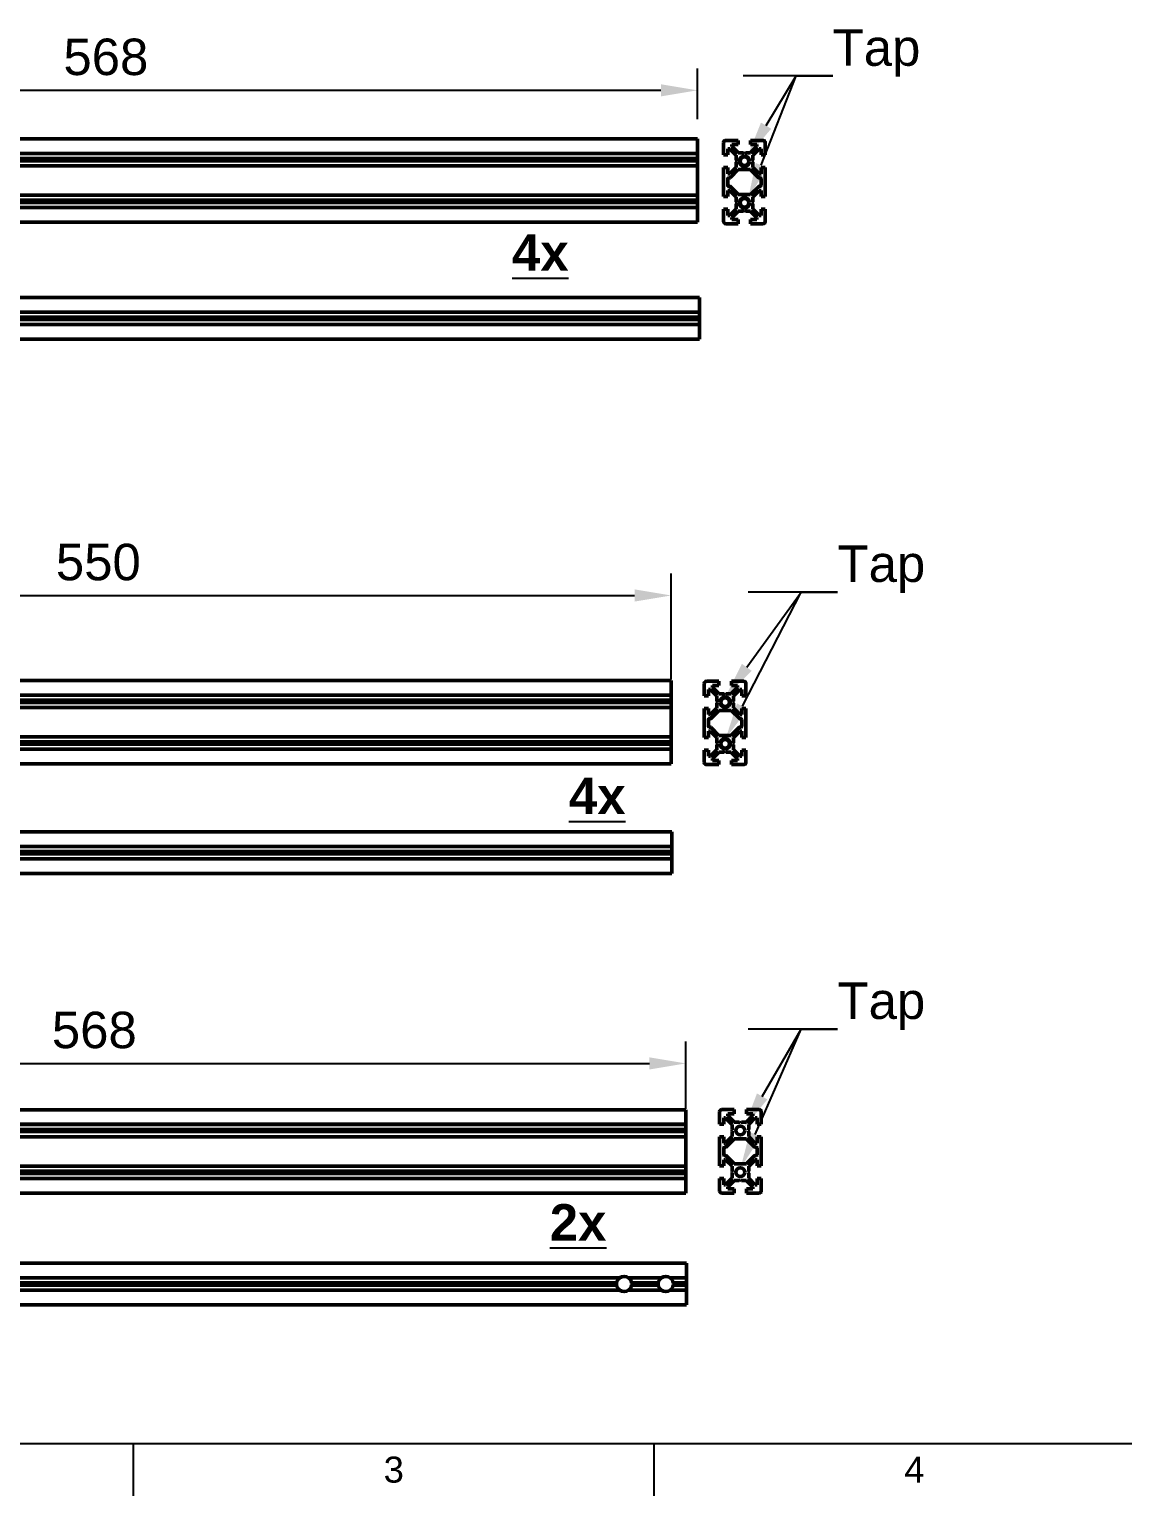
# Model space of a CAD drawing. Header units: millimetres. Extents: x 0 to 420, y 0 to 297.
# Drawn here: x 105 to 210, y 5 to 145.7 of the extents above; entities that cross this region are included whole.
import ezdxf
from ezdxf import colors
from ezdxf.entities.mleader import LeaderData, LeaderLine
from ezdxf.enums import TextEntityAlignment as Align
from ezdxf.math import Vec2, Vec3

# ---------------------------------------------------------------- set-up
doc = ezdxf.new("R2010")
doc.units = ezdxf.units.MM
doc.header["$LTSCALE"] = 0.75
for name, color, linetype, lineweight in [('BORDER', 7, 'Continuous', 25), ('FD_Dimensions', 7, 'Continuous', 25), ('Leaders', 7, 'Continuous', 25), ('Notes', 7, 'Continuous', 25), ('Visible', 7, 'Continuous', 50)]:
    doc.layers.add(name, color=color, linetype=linetype, lineweight=lineweight)
doc.styles.add('FusionTitle', font='arial.ttf')
doc.styles.get("Standard").update_dxf_attribs({"font": 'arial.ttf'})
doc.dimstyles.new('Dim-ISO-25', dxfattribs={"dimtxt": 3.5, "dimasz": 3.5, "dimexe": 2.1, "dimexo": 2.1, "dimgap": 1.4, "dimtad": 1, "dimzin": 12, "dimdsep": 46, "dimtxsty": 'Standard', "dimcen": 0, "dimazin": 3, "dimtp": 0.1, "dimtm": 0.1, "dimtfac": 0.714286, "dimtmove": 0, "dimatfit": 3, "dimfxl": 1, "dimtzin": 12, "dimarcsym": 0})

# ---------------------------------------------------------------- blocks, each defined once
blk = doc.blocks.new('ISO_A3_SHEET')
at = {"layer": 'BORDER'}
for p, q in [((20, 10), (410, 10)), ((115, 5), (115, 10)), ((165, 5), (165, 10))]:
    blk.add_line(p, q, dxfattribs=at)
at = {"layer": 'BORDER', "style": 'FusionTitle'}
for s, p in [('3', (140, 7.5)), ('4', (190, 7.5))]:
    blk.add_text(s, height=2.5, dxfattribs=at).set_placement(p, align=Align.MIDDLE)
blk = doc.blocks.new('*D87')
at = {"layer": 'Defpoints', "color": 0, "transparency": 16777216}
for p in [(169.153471, 139.866048), (55.553471, 135.012179), (169.153471, 135.012179)]:
    blk.add_point(p, dxfattribs=at)
at = {"layer": 'FD_Dimensions', "color": 0, "lineweight": -2, "transparency": 16777216}
for p, q in [((55.553471, 137.112179), (55.553471, 141.966048)), ((169.153471, 137.112179), (169.153471, 141.966048)), ((59.053471, 139.866048), (165.653471, 139.866048))]:
    blk.add_line(p, q, dxfattribs=at)
at = {"layer": 'FD_Dimensions', "color": 0, "transparency": 16777216}
for points in [[(59.053471, 140.449382), (59.053471, 139.282715), (55.553471, 139.866048)], [(165.653471, 140.449382), (165.653471, 139.282715), (169.153471, 139.866048)]]:
    blk.add_solid(points, dxfattribs=at)
at = {"layer": 'FD_Dimensions', "color": 0, "transparency": 16777216, "insert": (112.353471, 143.053054), "char_height": 3.5, "attachment_point": 5}
blk.add_mtext('568', dxfattribs=at)
blk = doc.blocks.new('*D89')
at = {"layer": 'Defpoints', "color": 0, "transparency": 16777216}
for p in [(166.629501, 91.388725), (56.629501, 81.228328), (166.629501, 81.228328)]:
    blk.add_point(p, dxfattribs=at)
at = {"layer": 'FD_Dimensions', "color": 0, "lineweight": -2, "transparency": 16777216}
for p, q in [((56.629501, 83.328328), (56.629501, 93.488725)), ((166.629501, 83.328328), (166.629501, 93.488725)), ((60.129501, 91.388725), (163.129501, 91.388725))]:
    blk.add_line(p, q, dxfattribs=at)
at = {"layer": 'FD_Dimensions', "color": 0, "transparency": 16777216}
for points in [[(60.129501, 91.972059), (60.129501, 90.805392), (56.629501, 91.388725)], [(163.129501, 91.972059), (163.129501, 90.805392), (166.629501, 91.388725)]]:
    blk.add_solid(points, dxfattribs=at)
at = {"layer": 'FD_Dimensions', "color": 0, "transparency": 16777216, "insert": (111.629501, 94.575731), "char_height": 3.5, "attachment_point": 5}
blk.add_mtext('550', dxfattribs=at)
blk = doc.blocks.new('*D94')
at = {"layer": 'Defpoints', "color": 0, "transparency": 16777216}
for p in [(168.042894, 46.482064), (54.442894, 40.036969), (168.042894, 40.036969)]:
    blk.add_point(p, dxfattribs=at)
at = {"layer": 'FD_Dimensions', "color": 0, "lineweight": -2, "transparency": 16777216}
for p, q in [((54.442894, 42.136969), (54.442894, 48.582064)), ((168.042894, 42.136969), (168.042894, 48.582064)), ((57.942894, 46.482064), (164.542894, 46.482064))]:
    blk.add_line(p, q, dxfattribs=at)
at = {"layer": 'FD_Dimensions', "color": 0, "transparency": 16777216}
for points in [[(57.942894, 47.065397), (57.942894, 45.898731), (54.442894, 46.482064)], [(164.542894, 47.065397), (164.542894, 45.898731), (168.042894, 46.482064)]]:
    blk.add_solid(points, dxfattribs=at)
at = {"layer": 'FD_Dimensions', "color": 0, "transparency": 16777216, "insert": (111.242894, 49.669069), "char_height": 3.5, "attachment_point": 5}
blk.add_mtext('568', dxfattribs=at)

msp = doc.modelspace()

# ---------------------------------------------------------------- linework, layer by layer
at = {"layer": 'Visible'}
for p, q in [((55.553471, 135.212179), (169.153471, 135.212179)), ((169.153471, 135.012179), (169.153471, 135.212179)), ((55.553471, 133.812179), (169.153471, 133.812179)), ((55.553471, 133.800047), (169.153471, 133.800047)), ((169.153471, 135.012179), (169.153471, 133.812179)), ((169.153471, 133.812179), (169.153471, 133.800047)), ((169.153471, 133.800047), (169.153471, 133.316102)), ((55.553471, 133.316102), (169.153471, 133.316102)), ((55.553471, 133.212179), (169.153471, 133.212179)), ((55.553471, 133.108256), (169.153471, 133.108256)), ((55.553471, 132.624311), (169.153471, 132.624311)), ((55.553471, 132.612179), (169.153471, 132.612179)), ((169.153471, 133.316102), (169.153471, 133.212179)), ((169.153471, 133.212179), (169.153471, 133.108256)), ((169.153471, 133.108256), (169.153471, 132.624311)), ((169.153471, 132.624311), (169.153471, 132.612179)), ((169.153471, 132.612179), (169.153471, 129.812179)), ((55.553471, 129.812179), (169.153471, 129.812179)), ((55.553471, 129.800047), (169.153471, 129.800047)), ((169.153471, 129.812179), (169.153471, 129.800047)), ((169.153471, 129.800047), (169.153471, 129.316102)), ((55.553471, 129.316102), (169.153471, 129.316102)), ((55.553471, 129.212179), (169.153471, 129.212179)), ((55.553471, 129.108256), (169.153471, 129.108256)), ((55.553471, 128.624311), (169.153471, 128.624311)), ((55.553471, 128.612179), (169.153471, 128.612179)), ((169.153471, 129.316102), (169.153471, 129.212179)), ((169.153471, 129.212179), (169.153471, 129.108256)), ((169.153471, 129.108256), (169.153471, 128.624311)), ((169.153471, 128.624311), (169.153471, 128.612179)), ((169.153471, 128.612179), (169.153471, 127.412179)), ((55.553471, 127.212179), (169.153471, 127.212179)), ((169.153471, 127.212179), (169.153471, 127.412179)), ((56.629501, 83.228328), (166.629501, 83.228328)), ((166.629501, 83.028328), (166.629501, 83.228328)), ((166.629501, 83.028328), (166.629501, 81.828328)), ((56.629501, 81.828328), (166.629501, 81.828328)), ((56.629501, 81.816196), (166.629501, 81.816196)), ((166.629501, 81.828328), (166.629501, 81.816196)), ((166.629501, 81.816196), (166.629501, 81.332251)), ((56.629501, 81.332251), (166.629501, 81.332251)), ((56.629501, 81.228328), (166.629501, 81.228328)), ((56.629501, 81.124405), (166.629501, 81.124405)), ((56.629501, 80.64046), (166.629501, 80.64046)), ((56.629501, 80.628328), (166.629501, 80.628328)), ((166.629501, 81.332251), (166.629501, 81.228328)), ((166.629501, 81.228328), (166.629501, 81.124405)), ((166.629501, 81.124405), (166.629501, 80.64046)), ((166.629501, 80.64046), (166.629501, 80.628328)), ((166.629501, 80.628328), (166.629501, 77.828328)), ((56.629501, 77.828328), (166.629501, 77.828328)), ((56.629501, 77.816196), (166.629501, 77.816196)), ((166.629501, 77.828328), (166.629501, 77.816196)), ((166.629501, 77.816196), (166.629501, 77.332251)), ((56.629501, 77.332251), (166.629501, 77.332251)), ((56.629501, 77.228328), (166.629501, 77.228328)), ((56.629501, 77.124405), (166.629501, 77.124405)), ((56.629501, 76.64046), (166.629501, 76.64046)), ((56.629501, 76.628328), (166.629501, 76.628328)), ((166.629501, 77.332251), (166.629501, 77.228328)), ((166.629501, 77.228328), (166.629501, 77.124405)), ((166.629501, 77.124405), (166.629501, 76.64046)), ((166.629501, 76.64046), (166.629501, 76.628328)), ((166.629501, 76.628328), (166.629501, 75.428328)), ((56.629501, 75.228328), (166.629501, 75.228328)), ((166.629501, 75.228328), (166.629501, 75.428328)), ((54.442894, 42.036969), (168.042894, 42.036969)), ((168.042894, 41.836969), (168.042894, 42.036969)), ((168.042894, 41.836969), (168.042894, 40.636969)), ((54.442894, 40.636969), (168.042894, 40.636969)), ((54.442894, 40.624837), (168.042894, 40.624837)), ((54.442894, 40.140892), (168.042894, 40.140892)), ((54.442894, 40.036969), (168.042894, 40.036969)), ((54.442894, 39.933045), (168.042894, 39.933045)), ((54.442894, 39.449101), (168.042894, 39.449101)), ((54.442894, 39.436969), (168.042894, 39.436969)), ((168.042894, 40.636969), (168.042894, 40.624837)), ((168.042894, 40.624837), (168.042894, 40.140892)), ((168.042894, 40.140892), (168.042894, 40.036969)), ((168.042894, 40.036969), (168.042894, 39.933045)), ((168.042894, 39.933045), (168.042894, 39.449101)), ((168.042894, 39.449101), (168.042894, 39.436969)), ((168.042894, 39.436969), (168.042894, 36.636969)), ((54.442894, 36.636969), (168.042894, 36.636969)), ((54.442894, 36.624837), (168.042894, 36.624837)), ((168.042894, 36.636969), (168.042894, 36.624837)), ((168.042894, 36.624837), (168.042894, 36.140892)), ((54.442894, 36.140892), (168.042894, 36.140892)), ((54.442894, 36.036969), (168.042894, 36.036969)), ((54.442894, 35.933045), (168.042894, 35.933045)), ((54.442894, 35.449101), (168.042894, 35.449101)), ((54.442894, 35.436969), (168.042894, 35.436969)), ((168.042894, 36.140892), (168.042894, 36.036969)), ((168.042894, 36.036969), (168.042894, 35.933045)), ((168.042894, 35.933045), (168.042894, 35.449101)), ((168.042894, 35.449101), (168.042894, 35.436969)), ((168.042894, 35.436969), (168.042894, 34.236969)), ((54.442894, 34.036969), (168.042894, 34.036969)), ((168.042894, 34.036969), (168.042894, 34.236969))]:
    msp.add_line(p, q, dxfattribs=at)
at = {"layer": 'Visible', "extrusion": (1, -2e-16, 0)}
for p, q in [((171.673459, 133.66023), (171.673459, 134.86023)), ((171.873459, 135.06023), (173.073459, 135.06023)), ((172.073459, 134.26023), (172.073459, 133.66023)), ((172.261327, 134.26023), (172.073459, 134.26023)), ((172.873459, 133.648098), (172.261327, 134.26023)), ((172.473459, 134.66023), (172.473459, 134.472362)), ((173.073459, 134.66023), (172.473459, 134.66023)), ((172.473459, 134.472362), (173.085591, 133.86023)), ((173.073459, 135.06023), (173.073459, 134.66023)), ((173.085591, 133.86023), (173.569536, 133.86023)), ((173.569536, 133.86023), (173.673459, 133.80023)), ((173.673459, 133.80023), (173.777382, 133.86023)), ((173.777382, 133.86023), (174.261327, 133.86023)), ((174.261327, 133.86023), (174.873459, 134.472362)), ((174.273459, 135.06023), (175.473459, 135.06023)), ((174.273459, 134.66023), (174.273459, 135.06023)), ((174.873459, 134.66023), (174.273459, 134.66023)), ((175.085591, 134.26023), (174.473459, 133.648098)), ((174.873459, 134.472362), (174.873459, 134.66023)), ((175.273459, 134.26023), (175.085591, 134.26023)), ((175.273459, 133.66023), (175.273459, 134.26023)), ((175.673459, 134.86023), (175.673459, 133.66023)), ((172.073459, 133.66023), (171.673459, 133.66023)), ((171.673459, 132.46023), (172.073459, 132.46023)), ((171.673459, 129.66023), (171.673459, 132.46023)), ((172.073459, 132.46023), (172.073459, 131.86023)), ((172.261327, 131.86023), (172.873459, 132.472362)), ((172.873459, 133.164153), (172.873459, 133.648098)), ((172.933459, 133.06023), (172.873459, 133.164153)), ((172.873459, 132.956307), (172.933459, 133.06023)), ((172.873459, 132.472362), (172.873459, 132.956307)), ((174.473459, 133.164153), (174.413459, 133.06023)), ((174.413459, 133.06023), (174.473459, 132.956307)), ((174.473459, 133.648098), (174.473459, 133.164153)), ((174.473459, 132.956307), (174.473459, 132.472362)), ((174.473459, 132.472362), (175.085591, 131.86023)), ((175.673459, 133.66023), (175.273459, 133.66023)), ((175.273459, 132.46023), (175.673459, 132.46023)), ((175.273459, 131.86023), (175.273459, 132.46023)), ((175.673459, 132.46023), (175.673459, 129.66023)), ((172.073459, 131.86023), (172.261327, 131.86023)), ((172.073459, 130.72023), (172.073459, 131.40023)), ((172.133459, 131.46023), (172.260738, 131.46023)), ((172.303165, 131.477804), (173.085591, 132.26023)), ((173.085591, 132.26023), (174.261327, 132.26023)), ((174.261327, 132.26023), (175.043753, 131.477804)), ((175.085591, 131.86023), (175.273459, 131.86023)), ((175.08618, 131.46023), (175.213459, 131.46023)), ((175.273459, 131.40023), (175.273459, 130.72023)), ((172.073459, 129.66023), (171.673459, 129.66023)), ((172.073459, 130.26023), (172.073459, 129.66023)), ((172.261327, 130.26023), (172.073459, 130.26023)), ((172.260738, 130.66023), (172.133459, 130.66023)), ((172.873459, 129.648098), (172.261327, 130.26023)), ((173.085591, 129.86023), (172.303165, 130.642657)), ((172.873459, 129.164153), (172.873459, 129.648098)), ((174.261327, 129.86023), (173.085591, 129.86023)), ((175.043753, 130.642657), (174.261327, 129.86023)), ((175.085591, 130.26023), (174.473459, 129.648098)), ((174.473459, 129.648098), (174.473459, 129.164153)), ((175.273459, 130.26023), (175.085591, 130.26023)), ((175.213459, 130.66023), (175.08618, 130.66023)), ((175.273459, 129.66023), (175.273459, 130.26023)), ((175.673459, 129.66023), (175.273459, 129.66023)), ((171.673459, 128.46023), (172.073459, 128.46023)), ((171.673459, 127.26023), (171.673459, 128.46023)), ((172.073459, 128.46023), (172.073459, 127.86023)), ((172.261327, 127.86023), (172.873459, 128.472362)), ((173.085591, 128.26023), (172.473459, 127.648098)), ((172.933459, 129.06023), (172.873459, 129.164153)), ((172.873459, 128.956307), (172.933459, 129.06023)), ((172.873459, 128.472362), (172.873459, 128.956307)), ((173.569536, 128.26023), (173.085591, 128.26023)), ((173.673459, 128.32023), (173.569536, 128.26023)), ((173.777382, 128.26023), (173.673459, 128.32023)), ((174.261327, 128.26023), (173.777382, 128.26023)), ((174.873459, 127.648098), (174.261327, 128.26023)), ((174.473459, 129.164153), (174.413459, 129.06023)), ((174.413459, 129.06023), (174.473459, 128.956307)), ((174.473459, 128.956307), (174.473459, 128.472362)), ((174.473459, 128.472362), (175.085591, 127.86023)), ((175.273459, 128.46023), (175.673459, 128.46023)), ((175.273459, 127.86023), (175.273459, 128.46023)), ((175.673459, 128.46023), (175.673459, 127.26023)), ((173.073459, 127.06023), (171.873459, 127.06023)), ((172.073459, 127.86023), (172.261327, 127.86023)), ((172.473459, 127.648098), (172.473459, 127.46023)), ((172.473459, 127.46023), (173.073459, 127.46023)), ((173.073459, 127.46023), (173.073459, 127.06023)), ((174.273459, 127.46023), (174.873459, 127.46023)), ((174.273459, 127.06023), (174.273459, 127.46023)), ((175.473459, 127.06023), (174.273459, 127.06023)), ((174.873459, 127.46023), (174.873459, 127.648098)), ((175.085591, 127.86023), (175.273459, 127.86023)), ((171.283377, 40.643675), (171.283377, 41.843675)), ((171.483377, 42.043675), (172.683377, 42.043675)), ((171.683377, 41.243675), (171.683377, 40.643675)), ((171.871245, 41.243675), (171.683377, 41.243675)), ((172.483377, 40.631543), (171.871245, 41.243675)), ((172.083377, 41.643675), (172.083377, 41.455807)), ((172.683377, 41.643675), (172.083377, 41.643675)), ((172.083377, 41.455807), (172.695509, 40.843675)), ((172.683377, 42.043675), (172.683377, 41.643675)), ((172.695509, 40.843675), (173.179454, 40.843675)), ((173.179454, 40.843675), (173.283377, 40.783675)), ((173.283377, 40.783675), (173.3873, 40.843675)), ((173.3873, 40.843675), (173.871245, 40.843675)), ((173.871245, 40.843675), (174.483377, 41.455807)), ((173.883377, 42.043675), (175.083377, 42.043675)), ((173.883377, 41.643675), (173.883377, 42.043675)), ((174.483377, 41.643675), (173.883377, 41.643675)), ((174.695509, 41.243675), (174.083377, 40.631543)), ((174.483377, 41.455807), (174.483377, 41.643675)), ((174.883377, 41.243675), (174.695509, 41.243675)), ((174.883377, 40.643675), (174.883377, 41.243675)), ((175.283377, 41.843675), (175.283377, 40.643675)), ((171.683377, 40.643675), (171.283377, 40.643675)), ((171.283377, 39.443675), (171.683377, 39.443675)), ((171.283377, 36.643675), (171.283377, 39.443675)), ((171.683377, 39.443675), (171.683377, 38.843675)), ((171.871245, 38.843675), (172.483377, 39.455807)), ((172.483377, 40.147598), (172.483377, 40.631543)), ((172.543377, 40.043675), (172.483377, 40.147598)), ((172.483377, 39.939752), (172.543377, 40.043675)), ((172.483377, 39.455807), (172.483377, 39.939752)), ((174.083377, 40.147598), (174.023377, 40.043675)), ((174.023377, 40.043675), (174.083377, 39.939752)), ((174.083377, 40.631543), (174.083377, 40.147598)), ((174.083377, 39.939752), (174.083377, 39.455807)), ((174.083377, 39.455807), (174.695509, 38.843675)), ((175.283377, 40.643675), (174.883377, 40.643675)), ((174.883377, 39.443675), (175.283377, 39.443675)), ((174.883377, 38.843675), (174.883377, 39.443675)), ((175.283377, 39.443675), (175.283377, 36.643675)), ((171.683377, 38.843675), (171.871245, 38.843675)), ((171.683377, 37.703675), (171.683377, 38.383675)), ((171.743377, 38.443675), (171.870656, 38.443675)), ((171.913082, 38.461248), (172.695509, 39.243675)), ((172.695509, 39.243675), (173.871245, 39.243675)), ((173.871245, 39.243675), (174.653671, 38.461248)), ((174.695509, 38.843675), (174.883377, 38.843675)), ((174.696097, 38.443675), (174.823377, 38.443675)), ((174.883377, 38.383675), (174.883377, 37.703675)), ((171.683377, 36.643675), (171.283377, 36.643675)), ((171.683377, 37.243675), (171.683377, 36.643675)), ((171.871245, 37.243675), (171.683377, 37.243675)), ((171.870656, 37.643675), (171.743377, 37.643675)), ((172.483377, 36.631543), (171.871245, 37.243675)), ((172.695509, 36.843675), (171.913082, 37.626101)), ((172.483377, 36.147598), (172.483377, 36.631543)), ((173.871245, 36.843675), (172.695509, 36.843675)), ((174.653671, 37.626101), (173.871245, 36.843675)), ((174.695509, 37.243675), (174.083377, 36.631543)), ((174.083377, 36.631543), (174.083377, 36.147598)), ((174.883377, 37.243675), (174.695509, 37.243675)), ((174.823377, 37.643675), (174.696097, 37.643675)), ((174.883377, 36.643675), (174.883377, 37.243675)), ((175.283377, 36.643675), (174.883377, 36.643675)), ((171.283377, 35.443675), (171.683377, 35.443675)), ((171.283377, 34.243675), (171.283377, 35.443675)), ((171.683377, 35.443675), (171.683377, 34.843675)), ((171.871245, 34.843675), (172.483377, 35.455807)), ((172.695509, 35.243675), (172.083377, 34.631543)), ((172.543377, 36.043675), (172.483377, 36.147598)), ((172.483377, 35.939752), (172.543377, 36.043675)), ((172.483377, 35.455807), (172.483377, 35.939752)), ((173.179454, 35.243675), (172.695509, 35.243675)), ((173.283377, 35.303675), (173.179454, 35.243675)), ((173.3873, 35.243675), (173.283377, 35.303675)), ((173.871245, 35.243675), (173.3873, 35.243675)), ((174.483377, 34.631543), (173.871245, 35.243675)), ((174.083377, 36.147598), (174.023377, 36.043675)), ((174.023377, 36.043675), (174.083377, 35.939752)), ((174.083377, 35.939752), (174.083377, 35.455807)), ((174.083377, 35.455807), (174.695509, 34.843675)), ((174.883377, 35.443675), (175.283377, 35.443675)), ((174.883377, 34.843675), (174.883377, 35.443675)), ((175.283377, 35.443675), (175.283377, 34.243675)), ((172.683377, 34.043675), (171.483377, 34.043675)), ((171.683377, 34.843675), (171.871245, 34.843675)), ((172.083377, 34.631543), (172.083377, 34.443675)), ((172.083377, 34.443675), (172.683377, 34.443675)), ((172.683377, 34.443675), (172.683377, 34.043675)), ((173.883377, 34.443675), (174.483377, 34.443675)), ((173.883377, 34.043675), (173.883377, 34.443675)), ((175.083377, 34.043675), (173.883377, 34.043675)), ((174.483377, 34.443675), (174.483377, 34.631543)), ((174.695509, 34.843675), (174.883377, 34.843675))]:
    msp.add_line(p, q, dxfattribs=at)
at = {"layer": 'Visible', "extrusion": (0, 1, 0)}
for p, q in [((55.749821, 119.991096), (169.349821, 119.991096)), ((169.349821, 119.791096), (169.349821, 119.991096)), ((169.349821, 119.791096), (169.349821, 118.591096)), ((55.749821, 118.591096), (169.349821, 118.591096)), ((55.749821, 118.578964), (169.349821, 118.578964)), ((169.349821, 118.591096), (169.349821, 118.578964)), ((169.349821, 118.578964), (169.349821, 118.095019)), ((55.749821, 118.095019), (169.349821, 118.095019)), ((55.749821, 117.991096), (169.349821, 117.991096)), ((55.749821, 117.887173), (169.349821, 117.887173)), ((55.749821, 117.403228), (169.349821, 117.403228)), ((55.749821, 117.391096), (169.349821, 117.391096)), ((169.349821, 118.095019), (169.349821, 117.991096)), ((169.349821, 117.991096), (169.349821, 117.887173)), ((169.349821, 117.887173), (169.349821, 117.403228)), ((169.349821, 117.403228), (169.349821, 117.391096)), ((169.349821, 117.391096), (169.349821, 116.191096)), ((55.749821, 115.991096), (169.349821, 115.991096)), ((169.349821, 115.991096), (169.349821, 116.191096)), ((56.710751, 68.709011), (166.710751, 68.709011)), ((166.710751, 68.509011), (166.710751, 68.709011)), ((166.710751, 68.509011), (166.710751, 67.309011)), ((56.710751, 67.309011), (166.710751, 67.309011)), ((56.710751, 67.296879), (166.710751, 67.296879)), ((56.710751, 66.812934), (166.710751, 66.812934)), ((56.710751, 66.709011), (166.710751, 66.709011)), ((56.710751, 66.605088), (166.710751, 66.605088)), ((166.710751, 67.309011), (166.710751, 67.296879)), ((166.710751, 67.296879), (166.710751, 66.812934)), ((166.710751, 66.812934), (166.710751, 66.709011)), ((166.710751, 66.709011), (166.710751, 66.605088)), ((166.710751, 66.605088), (166.710751, 66.121143)), ((56.710751, 66.121143), (166.710751, 66.121143)), ((56.710751, 66.109011), (166.710751, 66.109011)), ((166.710751, 66.121143), (166.710751, 66.109011)), ((166.710751, 66.109011), (166.710751, 64.909011)), ((166.710751, 64.709011), (166.710751, 64.909011)), ((56.710751, 64.709011), (166.710751, 64.709011)), ((54.517293, 27.312623), (168.117293, 27.312623)), ((168.117293, 27.112623), (168.117293, 27.312623)), ((168.117293, 27.112623), (168.117293, 25.912623)), ((54.517293, 25.912623), (161.692764, 25.912623)), ((54.517293, 25.900491), (161.676117, 25.900491)), ((54.517293, 25.416546), (161.389677, 25.416546)), ((162.541822, 25.912623), (165.692764, 25.912623)), ((162.558469, 25.900491), (165.676117, 25.900491)), ((162.844909, 25.416546), (165.389677, 25.416546)), ((166.541822, 25.912623), (168.117293, 25.912623)), ((166.558469, 25.900491), (168.117293, 25.900491)), ((166.844909, 25.416546), (168.117293, 25.416546)), ((168.117293, 25.912623), (168.117293, 25.900491)), ((168.117293, 25.900491), (168.117293, 25.416546)), ((168.117293, 25.416546), (168.117293, 25.312623)), ((54.517293, 25.312623), (161.382293, 25.312623)), ((54.517293, 25.2087), (161.389677, 25.2087)), ((54.517293, 24.724755), (161.676117, 24.724755)), ((54.517293, 24.712623), (161.692764, 24.712623)), ((162.541822, 24.712623), (165.692764, 24.712623)), ((162.558469, 24.724755), (165.676117, 24.724755)), ((162.844909, 25.2087), (165.389677, 25.2087)), ((162.852293, 25.312623), (165.382293, 25.312623)), ((166.541822, 24.712623), (168.117293, 24.712623)), ((166.558469, 24.724755), (168.117293, 24.724755)), ((166.844909, 25.2087), (168.117293, 25.2087)), ((166.852293, 25.312623), (168.117293, 25.312623)), ((168.117293, 25.312623), (168.117293, 25.2087)), ((168.117293, 25.2087), (168.117293, 24.724755)), ((168.117293, 24.724755), (168.117293, 24.712623)), ((168.117293, 24.712623), (168.117293, 23.512623)), ((54.517293, 23.312623), (168.117293, 23.312623)), ((168.117293, 23.312623), (168.117293, 23.512623))]:
    msp.add_line(p, q, dxfattribs=at)
at = {"layer": 'Visible', "extrusion": (1, 8e-16, 0)}
for p, q in [((171.219515, 83.156303), (170.019515, 83.156303)), ((171.219515, 82.756303), (171.219515, 83.156303)), ((172.419515, 83.156303), (172.419515, 82.756303)), ((173.619515, 83.156303), (172.419515, 83.156303)), ((169.819515, 82.956303), (169.819515, 81.756303)), ((169.819515, 81.756303), (170.219515, 81.756303)), ((170.219515, 82.356303), (170.407383, 82.356303)), ((170.219515, 81.756303), (170.219515, 82.356303)), ((170.407383, 82.356303), (171.019515, 81.744171)), ((170.619515, 82.756303), (171.219515, 82.756303)), ((170.619515, 82.568435), (170.619515, 82.756303)), ((171.231647, 81.956303), (170.619515, 82.568435)), ((171.019515, 81.744171), (171.019515, 81.260226)), ((171.715592, 81.956303), (171.231647, 81.956303)), ((171.819515, 81.896303), (171.715592, 81.956303)), ((171.923438, 81.956303), (171.819515, 81.896303)), ((172.407383, 81.956303), (171.923438, 81.956303)), ((173.019515, 82.568435), (172.407383, 81.956303)), ((172.419515, 82.756303), (173.019515, 82.756303)), ((172.619515, 81.744171), (173.231647, 82.356303)), ((172.619515, 81.260226), (172.619515, 81.744171)), ((173.019515, 82.756303), (173.019515, 82.568435)), ((173.231647, 82.356303), (173.419515, 82.356303)), ((173.419515, 82.356303), (173.419515, 81.756303)), ((173.419515, 81.756303), (173.819515, 81.756303)), ((173.819515, 81.756303), (173.819515, 82.956303)), ((169.819515, 80.556303), (169.819515, 77.756303)), ((170.219515, 80.556303), (169.819515, 80.556303)), ((170.219515, 79.956303), (170.219515, 80.556303)), ((171.019515, 80.568435), (170.407383, 79.956303)), ((171.231647, 80.356303), (170.449221, 79.573877)), ((171.019515, 81.260226), (171.079515, 81.156303)), ((171.079515, 81.156303), (171.019515, 81.05238)), ((171.019515, 81.05238), (171.019515, 80.568435)), ((172.407383, 80.356303), (171.231647, 80.356303)), ((173.18981, 79.573877), (172.407383, 80.356303)), ((172.559515, 81.156303), (172.619515, 81.260226)), ((172.619515, 81.05238), (172.559515, 81.156303)), ((172.619515, 80.568435), (172.619515, 81.05238)), ((173.231647, 79.956303), (172.619515, 80.568435)), ((173.419515, 80.556303), (173.419515, 79.956303)), ((173.819515, 80.556303), (173.419515, 80.556303)), ((173.819515, 77.756303), (173.819515, 80.556303)), ((170.407383, 79.956303), (170.219515, 79.956303)), ((170.219515, 79.496303), (170.219515, 78.816303)), ((170.406795, 79.556303), (170.279515, 79.556303)), ((173.419515, 79.956303), (173.231647, 79.956303)), ((173.359515, 79.556303), (173.232236, 79.556303)), ((173.419515, 78.816303), (173.419515, 79.496303)), ((169.819515, 77.756303), (170.219515, 77.756303)), ((170.219515, 78.356303), (170.407383, 78.356303)), ((170.219515, 77.756303), (170.219515, 78.356303)), ((170.279515, 78.756303), (170.406795, 78.756303)), ((170.407383, 78.356303), (171.019515, 77.744171)), ((170.449221, 78.73873), (171.231647, 77.956303)), ((171.019515, 77.744171), (171.019515, 77.260226)), ((171.231647, 77.956303), (172.407383, 77.956303)), ((172.407383, 77.956303), (173.18981, 78.73873)), ((172.619515, 77.744171), (173.231647, 78.356303)), ((172.619515, 77.260226), (172.619515, 77.744171)), ((173.231647, 78.356303), (173.419515, 78.356303)), ((173.232236, 78.756303), (173.359515, 78.756303)), ((173.419515, 78.356303), (173.419515, 77.756303)), ((173.419515, 77.756303), (173.819515, 77.756303)), ((169.819515, 76.556303), (169.819515, 75.356303)), ((170.219515, 76.556303), (169.819515, 76.556303)), ((170.219515, 75.956303), (170.219515, 76.556303)), ((171.019515, 76.568435), (170.407383, 75.956303)), ((170.619515, 75.744171), (171.231647, 76.356303)), ((171.019515, 77.260226), (171.079515, 77.156303)), ((171.079515, 77.156303), (171.019515, 77.05238)), ((171.019515, 77.05238), (171.019515, 76.568435)), ((171.231647, 76.356303), (171.715592, 76.356303)), ((171.715592, 76.356303), (171.819515, 76.416303)), ((171.819515, 76.416303), (171.923438, 76.356303)), ((171.923438, 76.356303), (172.407383, 76.356303)), ((172.407383, 76.356303), (173.019515, 75.744171)), ((172.559515, 77.156303), (172.619515, 77.260226)), ((172.619515, 77.05238), (172.559515, 77.156303)), ((172.619515, 76.568435), (172.619515, 77.05238)), ((173.231647, 75.956303), (172.619515, 76.568435)), ((173.419515, 76.556303), (173.419515, 75.956303)), ((173.819515, 76.556303), (173.419515, 76.556303)), ((173.819515, 75.356303), (173.819515, 76.556303)), ((170.019515, 75.156303), (171.219515, 75.156303)), ((170.407383, 75.956303), (170.219515, 75.956303)), ((170.619515, 75.556303), (170.619515, 75.744171)), ((171.219515, 75.556303), (170.619515, 75.556303)), ((171.219515, 75.156303), (171.219515, 75.556303)), ((172.419515, 75.556303), (172.419515, 75.156303)), ((173.019515, 75.556303), (172.419515, 75.556303)), ((172.419515, 75.156303), (173.619515, 75.156303)), ((173.019515, 75.744171), (173.019515, 75.556303)), ((173.419515, 75.956303), (173.231647, 75.956303))]:
    msp.add_line(p, q, dxfattribs=at)
at = {"layer": 'Visible'}
for centre, radius in [((173.673459, 133.06023), 0.5), ((173.673459, 133.06023), 0.4134), ((173.673459, 129.06023), 0.5), ((173.673459, 129.06023), 0.4134), ((173.283377, 40.043675), 0.42), ((173.283377, 36.043675), 0.42)]:
    msp.add_circle(centre, radius, dxfattribs=at)
at = {"layer": 'Visible', "extrusion": (0, 2e-16, -1)}
for centre, radius in [((-171.819515, 81.156303), 0.5), ((-171.819515, 81.156303), 0.4134), ((-171.819515, 77.156303), 0.5), ((-171.819515, 77.156303), 0.4134)]:
    msp.add_circle(centre, radius, dxfattribs=at)
at = {"layer": 'Visible', "extrusion": (0, -1e-16, -1)}
for centre, radius, start, end in [((-171.873459, 134.86023), 0.2, 0, 90), ((-175.473459, 134.86023), 0.2, 90, 180), ((-172.133459, 131.40023), 0.06, 0, 90), ((-172.260738, 131.52023), 0.06, 225, 270), ((-175.08618, 131.52023), 0.06, 270, 315), ((-175.213459, 131.40023), 0.06, 90, 180), ((-172.133459, 130.72023), 0.06, 270, 0), ((-172.260738, 130.60023), 0.06, 90, 135), ((-175.08618, 130.60023), 0.06, 45, 90), ((-175.213459, 130.72023), 0.06, 180, 270), ((-171.873459, 127.26023), 0.2, 270, 0), ((-175.473459, 127.26023), 0.2, 180, 270), ((-171.483377, 41.843675), 0.2, 0, 90), ((-175.083377, 41.843675), 0.2, 90, 180), ((-171.743377, 38.383675), 0.06, 0, 90), ((-171.870656, 38.503675), 0.06, 225, 270), ((-174.696097, 38.503675), 0.06, 270, 315), ((-174.823377, 38.383675), 0.06, 90, 180), ((-171.743377, 37.703675), 0.06, 270, 0), ((-171.870656, 37.583675), 0.06, 90, 135), ((-174.696097, 37.583675), 0.06, 45, 90), ((-174.823377, 37.703675), 0.06, 180, 270), ((-171.483377, 34.243675), 0.2, 270, 0), ((-175.083377, 34.243675), 0.2, 180, 270)]:
    msp.add_arc(centre, radius, start, end, dxfattribs=at)
at = {"layer": 'Visible'}
for centre, radius, start, end in [((170.019515, 82.956303), 0.2, 90, 180), ((173.619515, 82.956303), 0.2, 0, 90), ((170.279515, 79.496303), 0.06, 90, 180), ((170.279515, 78.816303), 0.06, 180, 270), ((170.406795, 79.616303), 0.06, 270, 315), ((173.232236, 79.616303), 0.06, 225, 270), ((173.359515, 79.496303), 0.06, 0, 90), ((173.359515, 78.816303), 0.06, 270, 0), ((170.406795, 78.696303), 0.06, 45, 90), ((173.232236, 78.696303), 0.06, 90, 135), ((170.019515, 75.356303), 0.2, 180, 270), ((173.619515, 75.356303), 0.2, 270, 0), ((162.117293, 25.312623), 0.735, 171.871602, 180), ((162.117293, 25.312623), 0.735, 126.887048, 171.871602), ((162.117293, 25.312623), 0.735, 125.281262, 126.887048), ((162.117293, 25.312623), 0.735, 54.718738, 125.281262), ((162.117293, 25.312623), 0.735, 53.112952, 54.718738), ((162.117293, 25.312623), 0.735, 8.128398, 53.112952), ((162.117293, 25.312623), 0.735, 0, 8.128398), ((166.117293, 25.312623), 0.735, 171.871602, 180), ((166.117293, 25.312623), 0.735, 126.887048, 171.871602), ((166.117293, 25.312623), 0.735, 125.281262, 126.887048), ((166.117293, 25.312623), 0.735, 54.718738, 125.281262), ((166.117293, 25.312623), 0.735, 53.112952, 54.718738), ((166.117293, 25.312623), 0.735, 8.128398, 53.112952), ((166.117293, 25.312623), 0.735, 0, 8.128398), ((162.117293, 25.312623), 0.735, 180, 188.128398), ((162.117293, 25.312623), 0.735, 188.128398, 233.112952), ((162.117293, 25.312623), 0.735, 233.112952, 234.718738), ((162.117293, 25.312623), 0.735, 234.718738, 305.281262), ((162.117293, 25.312623), 0.735, 305.281262, 306.887048), ((162.117293, 25.312623), 0.735, 306.887048, 351.871602), ((162.117293, 25.312623), 0.735, 351.871602, 0), ((166.117293, 25.312623), 0.735, 180, 188.128398), ((166.117293, 25.312623), 0.735, 188.128398, 233.112952), ((166.117293, 25.312623), 0.735, 233.112952, 234.718738), ((166.117293, 25.312623), 0.735, 234.718738, 305.281262), ((166.117293, 25.312623), 0.735, 305.281262, 306.887048), ((166.117293, 25.312623), 0.735, 306.887048, 351.871602), ((166.117293, 25.312623), 0.735, 351.871602, 0)]:
    msp.add_arc(centre, radius, start, end, dxfattribs=at)

# ---------------------------------------------------------------- block references
at = {"layer": 'BORDER'}
msp.add_blockref('ISO_A3_SHEET', (0, 0), dxfattribs=at)

# ---------------------------------------------------------------- texts
at = {"layer": 'Notes', "char_height": 3.5, "attachment_point": 1}
for s, width, insert in [('{\\fArial|b1|i0|c0|p34;\\L\\C242;\\c4008924;4x}', 20.059292, (151.357542, 126.051368)), ('{\\fArial|b1|i0|c0|p34;\\L\\C242;\\c4008924;4x}', 8.389131, (156.824927, 73.901603)), ('{\\fArial|b1|i0|c0|p34;\\L\\C242;\\c4008924;2x}', 9.908513, (154.98088, 32.977987))]:
    msp.add_mtext_dynamic_manual_height_columns(s, width=width, gutter_width=17.5, heights=[0], dxfattribs=dict(at, insert=insert))

# ---------------------------------------------------------------- dimensions: what is measured, and where the dimension line sits
at = {"layer": 'FD_Dimensions'}
dim = msp.add_linear_dim(base=(169.153471, 139.866048), p1=(55.553471, 135.012179), p2=(169.153471, 135.012179), dimstyle='Dim-ISO-25', override={"dimlfac": 5, "dimclrd": 0, "dimclre": 0}, dxfattribs=at)
dim.commit()
dim.dimension.update_dxf_attribs({"geometry": '*D87', "text_midpoint": (112.353471, 143.053054)})
for p1, p2, distance, picture, middle in [((56.629501, 81.228328), (166.629501, 81.228328), 10.160397, '*D89', (111.629501, 94.575731)), ((54.442894, 40.036969), (168.042894, 40.036969), 6.445095, '*D94', (111.242894, 49.669069))]:
    dim = msp.add_aligned_dim(p1=p1, p2=p2, distance=distance, dimstyle='Dim-ISO-25', override={"dimlfac": 5, "dimclrd": 0, "dimclre": 0}, dxfattribs=at)
    dim.commit()
    dim.dimension.update_dxf_attribs({"geometry": picture, "text_midpoint": middle})

# ---------------------------------------------------------------- leaders
at = {"layer": 'Leaders'}
ml = msp.add_multileader_mtext('Standard', dxfattribs=at)
ml.set_content('Tap', color=256)
ml.set_leader_properties()
ml.build(insert=Vec2(0, 0))
ml.multileader.update_dxf_attribs({"text_left_attachment_type": 5, "text_right_attachment_type": 5, "dogleg_length": 3.5, "arrow_head_size": 3.5})
ctx = ml.context
ctx.base_point, ctx.char_height, ctx.arrow_head_size, ctx.landing_gap_size, ctx.plane_origin = Vec3(182.149157, 141.246872), 3.5, 3.5, 0, Vec3(173.940966, 133.482651)
ctx.left_attachment, ctx.right_attachment = 5, 5
notes = []
notes.append((ctx, [(0, (1, 1, 0), (178.649157, 141.246872), (1, 0), 3.5, [(0, [(173.940966, 133.482651)], 0, [])])]))
ctx.mtext.insert, ctx.mtext.flow_direction = Vec3(182.149157, 145.718564), 5
ml = msp.add_multileader_mtext('Standard', dxfattribs=at)
ml.set_content('', color=256)
ml.set_leader_properties()
ml.build(insert=Vec2(0, 0))
ml.multileader.update_dxf_attribs({"text_left_attachment_type": 5, "text_right_attachment_type": 5, "dogleg_length": 3.5, "arrow_head_size": 3.5})
ctx = ml.context
ctx.base_point, ctx.char_height, ctx.arrow_head_size, ctx.landing_gap_size, ctx.plane_origin = Vec3(182.149157, 141.246872), 3.5, 3.5, 0, Vec3(174.02223, 129.418502)
ctx.left_attachment, ctx.right_attachment = 5, 5
notes.append((ctx, [(0, (1, 1, 0), (178.649157, 141.246872), (1, 0), 3.5, [(0, [(174.02223, 129.418502)], 0, [])])]))
ctx.mtext.insert, ctx.mtext.flow_direction = Vec3(182.149157, 144.746872), 5
ml = msp.add_multileader_mtext('Standard', dxfattribs=at)
ml.set_content('Tap', color=256)
ml.set_leader_properties()
ml.build(insert=Vec2(0, 0))
ml.multileader.update_dxf_attribs({"text_left_attachment_type": 5, "text_right_attachment_type": 5, "dogleg_length": 3.5, "arrow_head_size": 3.5})
ctx = ml.context
ctx.base_point, ctx.char_height, ctx.arrow_head_size, ctx.landing_gap_size, ctx.plane_origin = Vec3(182.614967, 91.715674), 3.5, 3.5, 0, Vec3(171.852096, 81.655241)
ctx.left_attachment, ctx.right_attachment = 5, 5
notes.append((ctx, [(0, (1, 1, 0), (179.114967, 91.715674), (1, 0), 3.5, [(0, [(171.852096, 81.655241)], 0, [])])]))
ctx.mtext.insert, ctx.mtext.flow_direction = Vec3(182.614967, 96.187366), 5
ml = msp.add_multileader_mtext('Standard', dxfattribs=at)
ml.set_content('', color=256)
ml.set_leader_properties()
ml.build(insert=Vec2(0, 0))
ml.multileader.update_dxf_attribs({"text_left_attachment_type": 5, "text_right_attachment_type": 5, "dogleg_length": 3.5, "arrow_head_size": 3.5})
ctx = ml.context
ctx.base_point, ctx.char_height, ctx.arrow_head_size, ctx.landing_gap_size, ctx.plane_origin = Vec3(182.614967, 91.715674), 3.5, 3.5, 0, Vec3(171.87392, 77.653335)
ctx.left_attachment, ctx.right_attachment = 5, 5
notes.append((ctx, [(0, (1, 1, 0), (179.114967, 91.715674), (1, 0), 3.5, [(0, [(171.87392, 77.653335)], 0, [])])]))
ctx.mtext.insert, ctx.mtext.flow_direction = Vec3(182.614967, 95.215674), 5
ml = msp.add_multileader_mtext('Standard', dxfattribs=at)
ml.set_content('Tap', color=256)
ml.set_leader_properties()
ml.build(insert=Vec2(0, 0))
ml.multileader.update_dxf_attribs({"text_left_attachment_type": 5, "text_right_attachment_type": 5, "dogleg_length": 3.5, "arrow_head_size": 3.5})
ctx = ml.context
ctx.base_point, ctx.char_height, ctx.arrow_head_size, ctx.landing_gap_size, ctx.plane_origin = Vec3(182.613852, 49.775742), 3.5, 3.5, 0, Vec3(173.625814, 40.286855)
ctx.left_attachment, ctx.right_attachment = 5, 5
notes.append((ctx, [(0, (1, 1, 0), (179.113852, 49.775742), (1, 0), 3.5, [(0, [(173.625814, 40.286855)], 0, [])])]))
ctx.mtext.insert, ctx.mtext.flow_direction = Vec3(182.613852, 54.247434), 5
ml = msp.add_multileader_mtext('Standard', dxfattribs=at)
ml.set_content('', color=256)
ml.set_leader_properties()
ml.build(insert=Vec2(0, 0))
ml.multileader.update_dxf_attribs({"text_left_attachment_type": 5, "text_right_attachment_type": 5, "dogleg_length": 3.5, "arrow_head_size": 3.5})
ctx = ml.context
ctx.base_point, ctx.char_height, ctx.arrow_head_size, ctx.landing_gap_size, ctx.plane_origin = Vec3(182.613852, 49.775742), 3.5, 3.5, 0, Vec3(173.317704, 36.46227)
ctx.left_attachment, ctx.right_attachment = 5, 5
notes.append((ctx, [(0, (1, 1, 0), (179.113852, 49.775742), (1, 0), 3.5, [(0, [(173.317704, 36.46227)], 0, [])])]))
ctx.mtext.insert, ctx.mtext.flow_direction = Vec3(182.613852, 53.275742), 5
for ctx, leaders in notes:
    for number, flags, end, landing, length, lines in leaders:
        leader = LeaderData()
        leader.index, (leader.has_last_leader_line, leader.has_dogleg_vector, leader.attachment_direction) = number, flags
        leader.last_leader_point, leader.dogleg_vector, leader.dogleg_length = Vec3(end), Vec3(landing), length
        for number, points, colour, breaks in lines:
            line = LeaderLine()
            line.index, line.vertices, line.color, line.breaks = number, Vec3.list(points), colors.encode_raw_color(colour), breaks
            leader.lines.append(line)
        ctx.leaders.append(leader)

doc.saveas('drawing.dxf')
